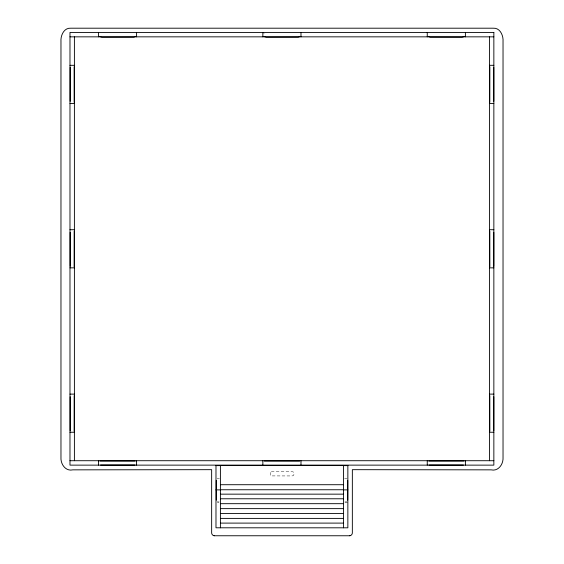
<?xml version="1.0" encoding="UTF-8"?>
<svg xmlns="http://www.w3.org/2000/svg" width="564" height="564" viewBox="0 0 564 564"><rect width="100%" height="100%" fill="white"/><g stroke="black" fill="none" stroke-linecap="round" stroke-linejoin="round"><path stroke-width="0.42" stroke-dasharray="2.82 2.11" d="M263.663 33.403L264.206 33.163M217.091 478.483L219.41 478.483M344.59 478.483L347.121 478.483M217.098 501.889L219.058 501.889M344.942 501.889L346.902 501.889M217.457 502.39L218.931 502.39M344.907 502.39L347.854 502.39M270.297 472.442L270.311 475.276L271.425 475.91L291.933 475.938C294.598 476.587 294.76 471.3 292.145 471.673L271.848 471.673L270.297 472.442"/><path stroke-width="0.85" d="M347.706 500.12L347.706 480.373M70.211 232.29L70.225 266.328M70.211 396.725L70.225 430.769M493.789 101.33L493.775 67.292M70.225 67.292L70.211 101.33M493.775 266.328L493.789 232.29M493.775 430.769L493.789 396.725M464.997 36.378L462.184 37.175L430.135 37.132L427.864 36.343M136.135 36.343L133.865 37.132L101.816 37.175L99.003 36.378M300.57 36.343L298.307 37.132L266.25 37.175L263.437 36.378M74.152 266.864L74.187 231.254M74.152 431.298L74.187 395.688M489.848 66.756L489.813 102.366M74.187 102.366L74.152 66.756M489.813 231.254L489.848 266.864M489.813 395.688L489.848 431.298M99.913 461.056L135.177 461.091M264.354 461.056L299.618 461.091M428.823 461.091L464.087 461.056M135.022 465.025L100.554 465.053M463.446 465.053L428.978 465.025M349.856 535.758L214.144 535.758M69.985 36.843L493.852 36.843M69.985 65.311L74.399 65.311M489.439 65.311L493.852 65.311M69.985 103.445L74.399 103.445M489.439 103.445L493.852 103.445M69.985 229.717L74.399 229.717M489.439 229.717L493.852 229.717M69.985 267.851L74.399 267.851M489.439 267.851L493.852 267.851M69.985 394.116L74.399 394.116M489.439 394.116L493.852 394.116M69.985 432.25L74.399 432.25M489.439 432.25L493.852 432.25M69.985 460.717L493.852 460.717M215.984 465.617L220.404 465.617M343.441 465.617L347.854 465.617M220.404 484.716L343.441 484.716M220.404 489.756L343.441 489.756M215.984 489.883L220.404 489.883M343.441 489.883L347.854 489.883M220.404 494.156L343.441 494.156M220.404 498.773L343.441 498.773M220.404 503.68L343.441 503.68M220.404 508.636L343.441 508.636M220.404 513.557L343.441 513.557M220.404 518.394L343.441 518.394M220.404 523.103L343.441 523.103M489.439 36.843L489.439 460.717M465.392 32.43L465.392 36.843M465.392 460.717L465.392 465.131M427.251 32.43L427.251 36.843M427.251 460.717L427.251 465.131M347.854 465.469L347.854 527.812L215.984 527.798L215.984 465.469M343.441 527.812L343.441 465.406L220.404 465.406L220.404 527.812M300.986 32.43L300.986 36.843M300.986 460.717L300.986 465.131M262.852 32.43L262.852 36.843M262.852 460.717L262.852 465.131M216.294 480.373L216.294 500.12M136.587 32.43L136.587 36.843M136.587 460.717L136.587 465.131M98.446 32.43L98.446 36.843M98.446 460.717L98.446 465.131M74.399 36.843L74.399 460.717M349.856 535.758A3.003 3.003 0 0 0 352.345 532.966L352.352 469.671L491.145 469.854C498.534 471.56 503.525 463.925 503.032 457.348L503.032 41.496C503.497 35.645 500.155 27.685 493.239 28.2L70.761 28.2C63.852 27.685 60.503 35.645 60.968 41.496L60.968 457.348C60.475 463.925 65.466 471.56 72.855 469.854L211.648 469.671L211.648 532.966A3.003 3.003 0 0 0 214.144 535.758M493.852 32.43L69.985 32.43L69.985 465.131L493.852 465.131L493.852 32.43"/></g></svg>
